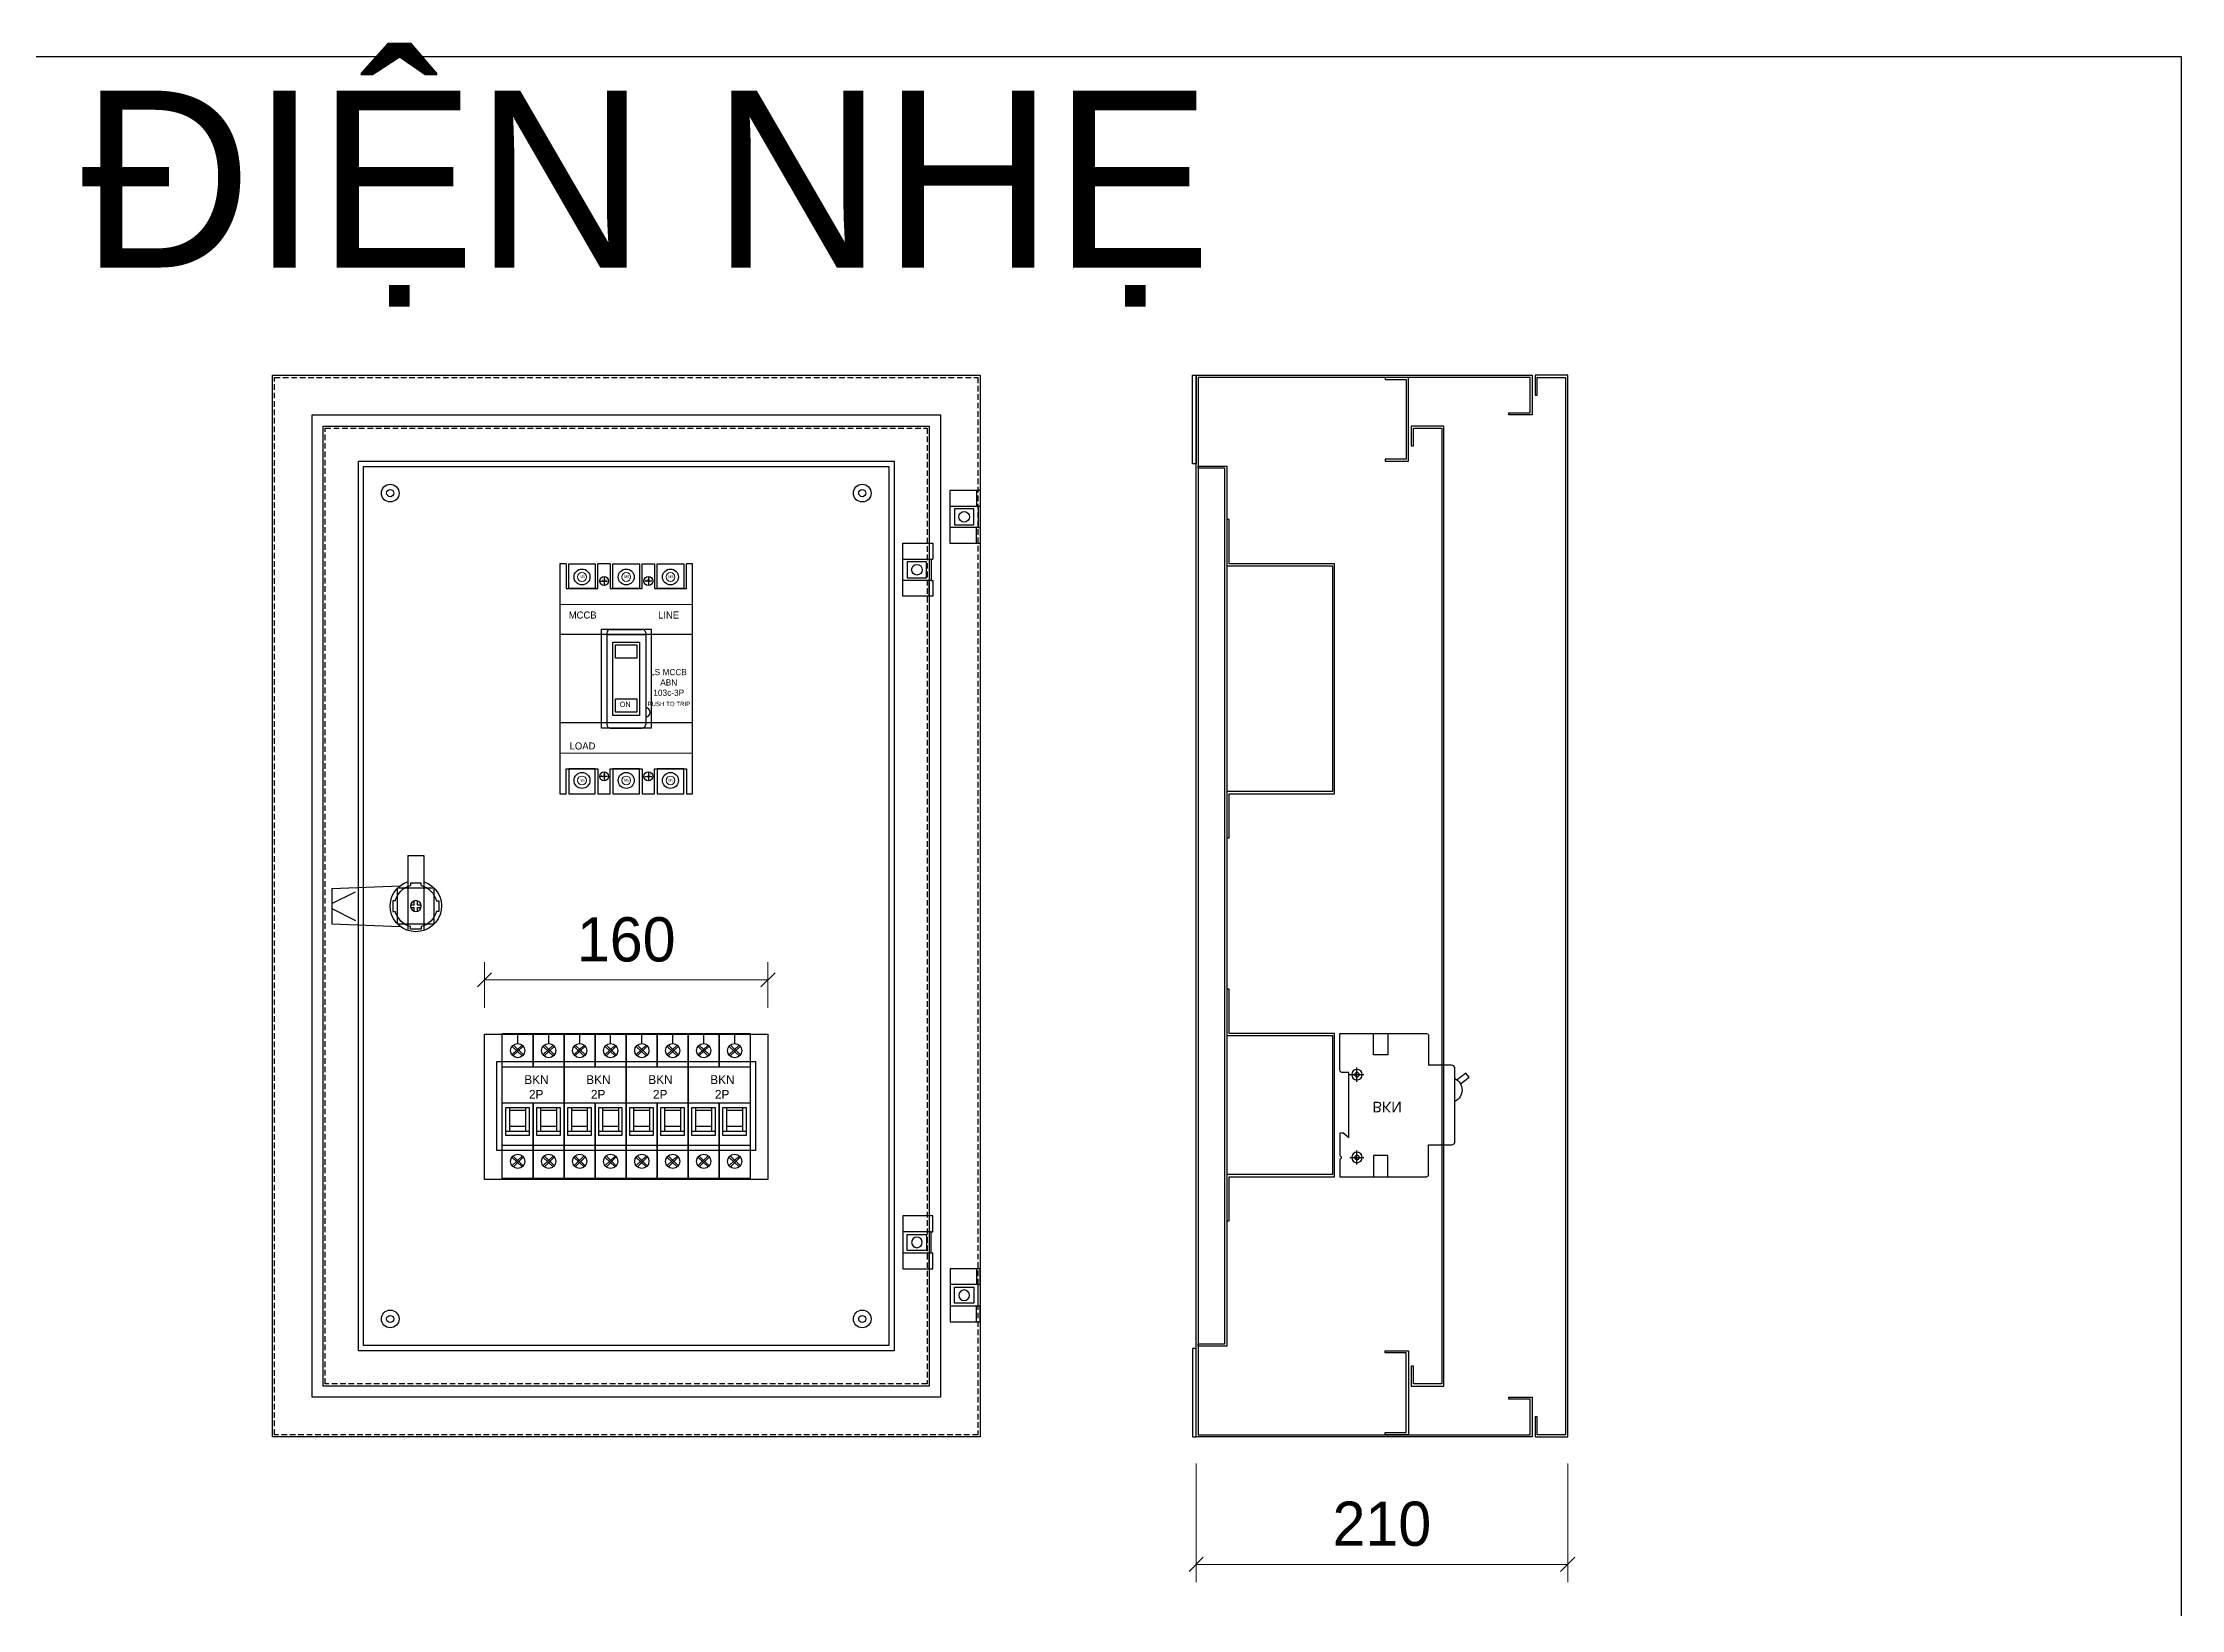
# Model space of a CAD drawing. Header units: millimetres. Extents: x 0 to 4348, y 0 to 3082.
# Drawn here: x 3140 to 4348, y 2197 to 3082 of the extents above; entities that cross this region are included whole.
import ezdxf

# ---------------------------------------------------------------- set-up
doc = ezdxf.new("R2010")
doc.units = ezdxf.units.MM
doc.linetypes.add('HIDDEN2', pattern=[4.7625, 3.175, -1.5875])
doc.layers.add('DIM', color=253, linetype='Continuous')
doc.layers.add('HEATER', color=1, linetype='Continuous')
doc.layers.add('E_Electrical Equipment', color=35, linetype='Continuous', lineweight=5)
doc.styles.add('Arial', font='arial.ttf')
doc.dimstyles.new('Dim-25', dxfattribs={"dimtxt": 25, "dimasz": 8, "dimexe": 10, "dimexo": 15, "dimgap": 10, "dimtad": 1, "dimdec": 0, "dimtxsty": 'Standard', "dimblk": 'OBLIQUE', "dimcen": 10, "dimclrd": 5, "dimclre": 5, "dimclrt": 3, "dimazin": 3, "dimtfac": 1, "dimtdec": 0, "dimtmove": 0, "dimatfit": 3, "dimldrblk": 'OBLIQUE', "dimlwd": 9, "dimlwe": 9})

# ---------------------------------------------------------------- blocks, each defined once
blk = doc.blocks.new('*D3')
at = {"color": 0, "linetype": 'ByBlock', "lineweight": -2}
for p, q in [((3795.6, 2226.2), (3787.6, 2218.2)), ((3997.6, 2218.2), (4005.6, 2226.2))]:
    blk.add_line(p, q, dxfattribs=at)
at = {"layer": 'Defpoints', "color": 0, "transparency": 16777216}
for p in [(3791.6, 2294.3), (4001.6, 2294.3), (4001.6, 2222.2)]:
    blk.add_point(p, dxfattribs=at)
at = {"layer": 'DIM', "color": 5, "lineweight": 9, "transparency": 16777216}
for p, q in [((3791.6, 2279.3), (3791.6, 2212.2)), ((4001.6, 2279.3), (4001.6, 2212.2)), ((3791.6, 2222.2), (4001.6, 2222.2))]:
    blk.add_line(p, q, dxfattribs=at)
at = {"layer": 'DIM', "color": 3, "transparency": 16777216, "insert": (3896.6, 2245), "char_height": 25, "attachment_point": 5}
blk.add_mtext('210', dxfattribs=at)
blk = doc.blocks.new('_Oblique')
at = {"color": 0, "linetype": 'ByBlock', "lineweight": -2}
blk.add_line((-0.5, -0.5), (0.5, 0.5), dxfattribs=at)
blk = doc.blocks.new('KHUNG CHUẨN')
at = {"color": 7}
blk.add_lwpolyline([(16919.25, -26555.16), (19889.25, -26555.16), (19889.25, -28655.16), (16919.25, -28655.16)], close=True, dxfattribs=at)
at = {"color": 3, "style": 'Arial'}
for tag, p in [('#01', (17055.57, -28580.1)), ('#02', (17431.39, -28580.1)), ('#03', (18030.58, -28580.1)), ('#08', (18751.7, -28580.1)), ('#10', (19064.78, -28580.1)), ('#09', (18753.85, -28632.6)), ('#11', (19060.3, -28625.69)), ('#12', (19806.46, -28628.91)), ('#04', (17024.77, -28634.62)), ('#05', (17308.45, -28633.02)), ('#06', (17632.65, -28633.73)), ('#07', (18002.01, -28634.74))]:
    blk.add_attdef(tag, p, '', height=20, dxfattribs=at)
blk = doc.blocks.new('HCC BKN')
for p, q in [((0, -9.7), (0, 0)), ((0, 0), (49, 0)), ((0, -24.6), (0, -12.1)), ((5.6, -10.9), (13.4, -10.9)), ((9.6, -6.9), (9.6, -14.9)), ((50, -1), (50, -18)), ((5, -22), (1.6, -24.8)), ((5, -22), (5, -59)), ((0, -60), (0, -81)), ((5, -59), (1, -59)), ((5.3, -57.7), (13.4, -57.7)), ((9.6, -53.7), (9.6, -61.7)), ((71.1, -58.6), (66.2, -54.8)), ((68.2, -52.5), (73, -56.3)), ((73, -56.3), (71.1, -58.6)), ((50, -80), (50, -63)), ((0, -81), (49, -81))]:
    blk.add_line(p, q)
at = {"color": 1}
for points in [[(19, 0), (27, 0), (27, -12), (19, -12)], [(19, -81), (27, -81), (27, -69), (19, -69)]]:
    blk.add_lwpolyline(points, close=True, dxfattribs=at)
at = {"color": 7}
blk.add_lwpolyline([(50, -18), (63, -18, -0.414214), (65, -20), (65, -61, -0.414214), (63, -63), (50, -63)], format="xyb", dxfattribs=at)
for centre, radius in [((9.6, -10.9), 2.97), ((9.6, -10.9), 1.26), ((9.6, -57.7), 2.97), ((9.6, -57.7), 1.26)]:
    blk.add_circle(centre, radius)
for centre, radius, start, end in [((49, -1), 1, 0, 90), ((-0.5, -10.9), 1.25, 291.7646, 68.2354), ((0.9, -23.7), 1.23, 222.1341, 301.7407), ((61.8, -49), 7.23, 295.9027, 64.0973), ((1, -60), 1, 90, 180), ((49, -80), 1, 270, 0)]:
    blk.add_arc(centre, radius, start, end)
at = {"color": 1, "insert": (18.4, -36.4), "char_height": 6, "attachment_point": 1}
blk.add_mtext('\\A1;BKN ', dxfattribs=at)
blk = doc.blocks.new('HL003-2-2')
at = {"color": 1}
for p, q in [((15, 21), (15, 12)), ((15, -9), (15, 0)), ((16, 12), (17, 12)), ((16, 0), (17, 0))]:
    blk.add_line(p, q, dxfattribs=at)
blk.add_lwpolyline([(17, 0), (17, -9), (0, -9), (0, 21), (17, 21), (17, 12)], dxfattribs=at)
blk.add_lwpolyline([(0, 12), (16, 12), (16, 0), (0, 0)], close=True, dxfattribs=at)
blk.add_circle((8, 6), 3, dxfattribs=at)
blk = doc.blocks.new('SDGFGHGHG')
at = {"layer": 'HEATER'}
for p, q in [((860935.9, 570742), (860935.9, 570784.3)), ((860944.9, 570742), (860944.9, 570784.3)), ((860892.9, 570780.5), (860931.6, 570782)), ((860892.9, 570760.5), (860892.9, 570780.5)), ((860892.9, 570771.9), (860906.3, 570778.7)), ((860937.5, 570771.3), (860939.5, 570771.3)), ((860939.5, 570773.5), (860939.5, 570771.3)), ((860941.3, 570773.5), (860941.3, 570771.3)), ((860941.3, 570771.3), (860943.4, 570771.3)), ((860892.9, 570769.1), (860906.3, 570762.4)), ((860892.9, 570760.5), (860931.6, 570759.1)), ((860937.5, 570769.8), (860939.5, 570769.8)), ((860939.5, 570769.8), (860939.5, 570767.6)), ((860941.3, 570769.8), (860941.3, 570767.6)), ((860941.3, 570769.8), (860943.4, 570769.8)), ((860935.9, 570742), (860944.9, 570742))]:
    blk.add_line(p, q, dxfattribs=at)
blk.add_circle((860940.4, 570770.5), 3.08, dxfattribs=at)
blk.add_arc((860940.4, 570770.5), 14.5, 288.08, 251.92, dxfattribs=at)
blk = doc.blocks.new('SĐFHGGH')
at = {"layer": 'HEATER'}
for points in [[(860943.4, 570717), (860943.4, 570718.4), (860937.4, 570718.4), (860937.4, 570717)], [(860928.8, 570702.4), (860927.4, 570702.4), (860927.4, 570708.4), (860928.8, 570708.4)], [(860952.1, 570702.4), (860953.4, 570702.4), (860953.4, 570708.4), (860952.1, 570708.4)], [(860943.4, 570693.8), (860943.4, 570692.4), (860937.4, 570692.4), (860937.4, 570693.8)]]:
    blk.add_lwpolyline(points, dxfattribs=at)
for start, end in [(104.4775, 165.5225), (14.4775, 75.5225), (194.4775, 255.5225), (284.4775, 345.5225)]:
    blk.add_arc((860940.4, 570705.4), 12, start, end, dxfattribs=at)
blk = doc.blocks.new('MS722')
for name, p in [('SDGFGHGHG', (-860940.4, -570770.5)), ('SĐFHGGH', (-860940.4, -570705.4))]:
    blk.add_blockref(name, p)
blk = doc.blocks.new('BKN 2P')
at = {"color": 7}
for p, q in [((8.8, -5.7), (8.8, 0)), ((26.3, -5.7), (26.3, 0)), ((5.5, -12), (11.3, -6.6)), ((5.6, -7.3), (11.4, -12.8)), ((6.1, -12.7), (11.9, -7.2)), ((6.3, -6.6), (12, -12.1)), ((23, -12), (28.8, -6.6)), ((23.2, -7.3), (29, -12.8)), ((23.7, -12.7), (29.5, -7.2)), ((23.9, -6.6), (29.5, -12.1)), ((0, -18.8), (17.5, -18.8)), ((17.5, -18.8), (35, -18.8)), ((4.1, -41.9), (4.1, -55.2)), ((4.1, -43.3), (13.1, -43.3)), ((13.1, -41.9), (13.1, -55.2)), ((21.7, -41.9), (21.7, -55.2)), ((21.7, -43.3), (30.7, -43.3)), ((30.7, -41.9), (30.7, -55.2)), ((2.1, -55.2), (15.2, -55.2)), ((4.1, -52.4), (13.1, -52.4)), ((19.6, -55.2), (32.7, -55.2)), ((21.7, -52.4), (30.7, -52.4)), ((0, -63.2), (17.5, -63.2)), ((5.5, -70), (11.3, -75.4)), ((5.6, -74.7), (11.4, -69.2)), ((6.1, -69.2), (11.9, -74.8)), ((6.3, -75.4), (12, -69.8)), ((17.5, -63.2), (35, -63.2)), ((23, -70), (28.8, -75.4)), ((23.2, -74.7), (29, -69.2)), ((23.7, -69.2), (29.5, -74.8)), ((23.9, -75.4), (29.5, -69.8))]:
    blk.add_line(p, q, dxfattribs=at)
blk.add_line((0, -39.2), (35, -39.2))
for points in [[(17.5, -39.2), (17.5, -82), (0, -82), (0, 0), (17.5, 0), (17.5, -18.8)], [(17.5, -18.8), (17.5, 0), (35, 0), (35, -82), (17.5, -82), (17.5, -39.2)]]:
    blk.add_lwpolyline(points, dxfattribs=at)
for points in [[(2.1, -41.9), (15.2, -41.9), (15.2, -57.7), (2.1, -57.7)], [(19.6, -41.9), (32.7, -41.9), (32.7, -57.7), (19.6, -57.7)]]:
    blk.add_lwpolyline(points, close=True, dxfattribs=at)
for centre in [(8.8, -9.7), (26.3, -9.7), (8.8, -72.3), (26.3, -72.3)]:
    blk.add_circle(centre, 4.02, dxfattribs=at)
at = {"insert": (10.5, -23.6), "char_height": 5, "attachment_point": 1}
blk.add_mtext_dynamic_manual_height_columns('\\pi1.99689;{\\C1;BKN\\P\\pi4.61796;2P}', width=17.271, gutter_width=1, heights=[0], dxfattribs=at)
blk = doc.blocks.new('CB LS 30AF 3P')
at = {"lineweight": 30}
blk.add_line((46.5, 0), (53.5, 0), dxfattribs=at)
at = {"color": 4}
for p, q in [((23, -9.8), (27, -9.8)), ((25, -7.8), (25, -11.8)), ((52, -9.8), (48, -9.8)), ((50, -7.8), (50, -11.8)), ((27, -120.2), (23, -120.2)), ((25, -118.2), (25, -122.2)), ((48, -120.2), (52, -120.2)), ((50, -118.2), (50, -122.2))]:
    blk.add_line(p, q, dxfattribs=at)
for p, q in [((75, -40), (0, -40)), ((26.5, -39.1), (26.5, -90.9)), ((26.5, -40), (48.5, -40)), ((28.5, -37.1), (46.5, -37.1)), ((30, -44.3), (45, -44.3)), ((30, -85.7), (30, -44.3)), ((31.5, -45.9), (43.5, -45.9)), ((31.5, -53.4), (31.5, -45.9)), ((43.5, -45.9), (43.5, -53.4)), ((45, -44.3), (45, -85.7)), ((48.5, -39.1), (48.5, -90.9)), ((43.5, -53.4), (31.5, -53.4)), ((31.5, -76.4), (43.5, -76.4)), ((31.5, -83.9), (31.5, -76.4)), ((43.5, -83.9), (31.5, -83.9)), ((43.5, -76.4), (43.5, -83.9)), ((75, -90), (0, -90)), ((28.5, -92.9), (46.5, -92.9)), ((45, -85.7), (30, -85.7))]:
    blk.add_line(p, q)
at = {"lineweight": 30}
for points in [[(3.5, 0), (0, 0), (0, -130), (3.5, -130)], [(3.5, 0), (3.5, -14), (21.5, -14), (21.5, 0)], [(28.5, 0), (21.5, 0)], [(28.5, 0), (28.5, -14), (46.5, -14), (46.5, 0)], [(53.5, 0), (53.5, -14), (71.5, -14), (71.5, 0)], [(71.5, -130), (75, -130), (75, 0), (71.5, 0)], [(3.5, -130), (3.5, -116), (21.5, -116), (21.5, -130)], [(28.5, -130), (28.5, -116), (46.5, -116), (46.5, -130)], [(53.5, -130), (53.5, -116), (71.5, -116), (71.5, -130)], [(21.5, -130), (28.5, -130)], [(46.5, -130), (53.5, -130)]]:
    blk.add_lwpolyline(points, dxfattribs=at)
for centre, radius, start, end in [((28.5, -39.1), 2, 90, 180), ((46.5, -39.1), 2, 0, 90), ((48.5, -84), 2.5, 270, 90), ((28.5, -90.9), 2, 180, 270), ((46.5, -90.9), 2, 270, 0)]:
    blk.add_arc(centre, radius, start, end)
at = {"layer": 'E_Electrical Equipment', "color": 0}
for p, q in [((21.5, 0), (28.5, 0)), ((75, -23), (0, -23)), ((75, -107), (0, -107)), ((21.5, -130), (28.5, -130)), ((46.5, -130), (53.5, -130))]:
    blk.add_line(p, q, dxfattribs=at)
for centre in [(12.5, -7.5), (37.5, -7.5), (62.5, -7.5), (12.5, -122.5), (37.5, -122.5), (62.5, -122.5)]:
    blk.add_circle(centre, 2.5, dxfattribs=at)
blk.add_text('ON', height=3).set_placement((33.8, -81))
at = {"color": 3, "char_height": 1.5, "attachment_point": 1}
for insert in [(11.3, -6.6), (36.3, -6.6), (61.3, -6.6), (11.3, -121.6), (36.3, -121.6), (61.3, -121.6)]:
    blk.add_mtext_dynamic_manual_height_columns('{\\C7;M5}', width=4.338, gutter_width=1, heights=[0], dxfattribs=dict(at, insert=insert))
at = {"color": 1, "char_height": 1.5}
for insert, attachment_point in [((23.8, -8.8), 1), ((51.2, -8.8), 3), ((26.2, -119.3), 3), ((48.8, -119.3), 1)]:
    blk.add_mtext_dynamic_manual_height_columns('M5', width=4.338, gutter_width=1, heights=[0], dxfattribs=dict(at, insert=insert, attachment_point=attachment_point))
at = {"attachment_point": 1}
for s, width, insert, char_height in [('MCCB', 14.078, (5, -27), 4), ('LINE', 14.078, (55.5, -27), 4), ('PUSH TO TRIP', 37.658, (49.5, -78), 2.5), ('LOAD', 14.078, (5.5, -101), 4)]:
    blk.add_mtext_dynamic_manual_height_columns(s, width=width, gutter_width=1, heights=[0], dxfattribs=dict(at, insert=insert, char_height=char_height))
blk = doc.blocks.new('LS 100AF 3P')
at = {"color": 1}
for points in [[(5, 0), (20, 0), (20, -14), (5, -14)], [(5, -130), (20, -130), (20, -116), (5, -116)]]:
    blk.add_lwpolyline(points, close=True, dxfattribs=at)
at = {"color": 2}
for points in [[(30, 0), (45, 0), (45, -14), (30, -14)], [(30, -130), (45, -130), (45, -116), (30, -116)]]:
    blk.add_lwpolyline(points, close=True, dxfattribs=at)
at = {"color": 5}
for points in [[(55, 0), (70, 0), (70, -14), (55, -14)], [(55, -130), (70, -130), (70, -116), (55, -116)]]:
    blk.add_lwpolyline(points, close=True, dxfattribs=at)
at = {"color": 1}
for centre in [(12.5, -7.5), (12.5, -122.5)]:
    blk.add_circle(centre, 4.5, dxfattribs=at)
at = {"color": 4}
for centre in [(25, -9.8), (50, -9.8), (25, -120.2), (50, -120.2)]:
    blk.add_circle(centre, 2.5, dxfattribs=at)
at = {"color": 2}
for centre in [(37.5, -7.5), (37.5, -122.5)]:
    blk.add_circle(centre, 4.5, dxfattribs=at)
at = {"color": 5}
for centre in [(62.5, -7.5), (62.5, -122.5)]:
    blk.add_circle(centre, 4.5, dxfattribs=at)
blk.add_blockref('CB LS 30AF 3P', (0, 0))
at = {"insert": (42.7, -59.5), "char_height": 3.5, "attachment_point": 1}
blk.add_mtext_dynamic_manual_height_columns('\\pi8.28487;{\\C1;LS MCCB\\P\\pi14.01713;ABN\\P\\pi10.11007;103c-3P}', width=37.687, gutter_width=1, heights=[0], dxfattribs=at)
blk = doc.blocks.new('*D12')
at = {"color": 5, "lineweight": 9, "ltscale": 3, "transparency": 16777216}
for p, q in [((3389.4, 2536.8), (3389.4, 2562.6)), ((3549.6, 2536.8), (3549.6, 2562.6)), ((3389.4, 2552.6), (3549.6, 2552.6))]:
    blk.add_line(p, q, dxfattribs=at)
at = {"color": 0, "linetype": 'ByBlock', "lineweight": -2}
for p, q in [((3393.4, 2556.6), (3385.4, 2548.6)), ((3545.6, 2548.6), (3553.6, 2556.6))]:
    blk.add_line(p, q, dxfattribs=at)
at = {"layer": 'Defpoints', "color": 0, "ltscale": 3, "transparency": 16777216}
for p in [(3549.6, 2552.6), (3389.4, 2521.8), (3549.6, 2521.8)]:
    blk.add_point(p, dxfattribs=at)
at = {"color": 3, "ltscale": 3, "transparency": 16777216, "insert": (3469.5, 2575.3), "char_height": 25, "attachment_point": 5}
blk.add_mtext('160', dxfattribs=at)

msp = doc.modelspace()

# ---------------------------------------------------------------- linework, layer by layer
at = {"color": 7}
for points in [[(3269.5, 2894.3), (3669.5, 2894.3), (3669.5, 2294.3), (3269.5, 2294.3)], [(3968.4, 2873.1), (3980.4, 2873.1), (3980.4, 2893.1), (3792.8, 2893.1), (3792.8, 2295.5), (3980.4, 2295.5), (3980.4, 2315.5), (3968.4, 2315.5), (3968.4, 2316.7), (3981.6, 2316.7), (3981.6, 2294.3), (3791.6, 2294.3), (3791.6, 2894.3), (3981.6, 2894.3), (3981.6, 2871.9), (3968.4, 2871.9)], [(3984.4, 2883.1), (3984.4, 2893.1), (4000.4, 2893.1), (4000.4, 2295.5), (3984.4, 2295.5), (3984.4, 2305.5), (3983.2, 2305.5), (3983.2, 2294.3), (4001.6, 2294.3), (4001.6, 2894.3), (3983.2, 2894.3), (3983.2, 2883.1)], [(3291.9, 2871.9), (3647.1, 2871.9), (3647.1, 2316.7), (3291.9, 2316.7)]]:
    msp.add_lwpolyline(points, close=True, dxfattribs=at)
at = {"color": 7, "linetype": 'HIDDEN2'}
msp.add_lwpolyline([(3270.7, 2893.1), (3668.3, 2893.1), (3668.3, 2295.5), (3270.7, 2295.5)], close=True, dxfattribs=at)
at = {"color": 8}
for points in [[(3789.6, 2844.3), (3789.6, 2894.3), (3791.6, 2894.3), (3791.6, 2844.3)], [(3810.2, 2632.8), (3810.2, 2657.8), (3869.9, 2657.8), (3869.9, 2787.8), (3810.2, 2787.8), (3810.2, 2812.8), (3809, 2812.8), (3809, 2786.6), (3868.7, 2786.6), (3868.7, 2659), (3809, 2659), (3809, 2632.8)], [(3810.2, 2416.3), (3810.2, 2441.3), (3869.9, 2441.3), (3869.9, 2522.3), (3810.2, 2522.3), (3810.2, 2547.3), (3809, 2547.3), (3809, 2521.1), (3868.7, 2521.1), (3868.7, 2442.5), (3809, 2442.5), (3809, 2416.3)], [(3789.6, 2344.3), (3789.6, 2294.3), (3791.6, 2294.3), (3791.6, 2344.3)]]:
    msp.add_lwpolyline(points, close=True, dxfattribs=at)
at = {"color": 3}
for points in [[(3898.4, 2891.9), (3910.4, 2891.9), (3910.4, 2846.9), (3898.4, 2846.9), (3898.4, 2845.7), (3911.6, 2845.7), (3911.6, 2893.1), (3898.4, 2893.1)], [(3318.1, 2845.7), (3620.9, 2845.7), (3620.9, 2342.9), (3318.1, 2342.9)], [(3898.4, 2296.7), (3910.4, 2296.7), (3910.4, 2341.7), (3898.4, 2341.7), (3898.4, 2342.9), (3911.6, 2342.9), (3911.6, 2295.5), (3898.4, 2295.5)]]:
    msp.add_lwpolyline(points, close=True, dxfattribs=at)
at = {"color": 6}
for points in [[(3298.2, 2865.6), (3640.8, 2865.6), (3640.8, 2323), (3298.2, 2323)], [(3914.4, 2854.4), (3914.4, 2864.4), (3930.4, 2864.4), (3930.4, 2324.2), (3914.4, 2324.2), (3914.4, 2334.2), (3913.2, 2334.2), (3913.2, 2323), (3931.6, 2323), (3931.6, 2865.6), (3913.2, 2865.6), (3913.2, 2854.4)]]:
    msp.add_lwpolyline(points, close=True, dxfattribs=at)
at = {"color": 6, "linetype": 'HIDDEN2'}
msp.add_lwpolyline([(3299.4, 2864.4), (3639.6, 2864.4), (3639.6, 2324.2), (3299.4, 2324.2)], close=True, dxfattribs=at)
at = {"color": 1}
for points in [[(3321.1, 2842.7), (3617.9, 2842.7), (3617.9, 2345.9), (3321.1, 2345.9)], [(3792.8, 2346.8), (3807.8, 2346.8), (3807.8, 2841.8), (3792.8, 2841.8), (3792.8, 2843), (3809, 2843), (3809, 2345.6), (3792.8, 2345.6)]]:
    msp.add_lwpolyline(points, close=True, dxfattribs=at)
at = {"color": 2}
for points in [[(3666, 2818.8), (3655, 2818.8), (3655, 2809.8), (3666, 2809.8)], [(3639.3, 2788.9), (3628.3, 2788.9), (3628.3, 2779.9), (3639.3, 2779.9)], [(3340.3, 2604.6), (3360.8, 2604.6), (3360.8, 2584.1), (3340.3, 2584.1)], [(3639.3, 2399.7), (3628.3, 2399.7), (3628.3, 2408.7), (3639.3, 2408.7)], [(3666, 2369.8), (3655, 2369.8), (3655, 2378.8), (3666, 2378.8)]]:
    msp.add_lwpolyline(points, close=True, dxfattribs=at)
at = {"color": 2, "ltscale": 3}
for points in [[(3455.5, 2750.8), (3483.5, 2750.8), (3483.5, 2694.8), (3455.5, 2694.8)], [(3396.4, 2506.5), (3542.6, 2506.5), (3542.6, 2456.1), (3396.4, 2456.1)]]:
    msp.add_lwpolyline(points, close=True, dxfattribs=at)
at = {"color": 252, "ltscale": 3}
msp.add_lwpolyline([(3389.4, 2521.8), (3549.6, 2521.8), (3549.6, 2439.8), (3389.4, 2439.8)], close=True, dxfattribs=at)
at = {"color": 2, "ltscale": 3}
for centre, radius in [((3336.1, 2827.7), 5), ((3336.1, 2827.7), 2), ((3602.9, 2827.7), 5), ((3602.9, 2827.7), 2), ((3336.1, 2360.9), 5), ((3336.1, 2360.9), 2), ((3602.9, 2360.9), 5), ((3602.9, 2360.9), 2)]:
    msp.add_circle(centre, radius, dxfattribs=at)

# ---------------------------------------------------------------- block references
at = {"color": 3, "xscale": 1.46410000000651, "yscale": 1.46410000000651, "zscale": 1.46410000000651}
msp.add_blockref('KHUNG CHUẨN', (-24771.5, 41954), dxfattribs=at)
at = {"color": 7}
for name, p in [('HL003-2-2', (3652.5, 2808.3)), ('HL003-2-2', (3625.8, 2778.4)), ('BKN 2P', (3399.4, 2522.3)), ('BKN 2P', (3434.4, 2522.3)), ('BKN 2P', (3469.5, 2522.3)), ('BKN 2P', (3504.5, 2522.3))]:
    msp.add_blockref(name, p, dxfattribs=at)
msp.add_blockref('LS 100AF 3P', (3432, 2787.8))
at = {"xscale": -1, "rotation": 180}
msp.add_blockref('MS722', (3350.6, 2594.3), dxfattribs=at)
at = {"color": 7, "xscale": -1, "rotation": 180}
for name, p in [('HCC BKN', (3872.9, 2441.3)), ('HL003-2-2', (3625.8, 2410.2)), ('HL003-2-2', (3652.5, 2380.3))]:
    msp.add_blockref(name, p, dxfattribs=at)

# ---------------------------------------------------------------- texts
at = {"color": 2, "insert": (3480.7, 2994.2), "char_height": 100, "width": 1000, "attachment_point": 5}
msp.add_mtext('ĐIỆN NHẸ', dxfattribs=at)

# ---------------------------------------------------------------- dimensions: what is measured, and where the dimension line sits
at = {"color": 2, "ltscale": 3}
dim = msp.add_linear_dim(base=(3549.6, 2552.6), p1=(3389.4, 2521.8), p2=(3549.6, 2521.8), dimstyle='Dim-25', dxfattribs=at)
dim.commit()
dim.dimension.update_dxf_attribs({"geometry": '*D12', "text_midpoint": (3469.5, 2575.3)})
at = {"layer": 'DIM', "color": 7}
dim = msp.add_linear_dim(base=(4001.6, 2222.2), p1=(3791.6, 2294.3), p2=(4001.6, 2294.3), dimstyle='Dim-25', dxfattribs=at)
dim.commit()
dim.dimension.update_dxf_attribs({"geometry": '*D3', "text_midpoint": (3896.6, 2245)})

doc.saveas('drawing.dxf')
